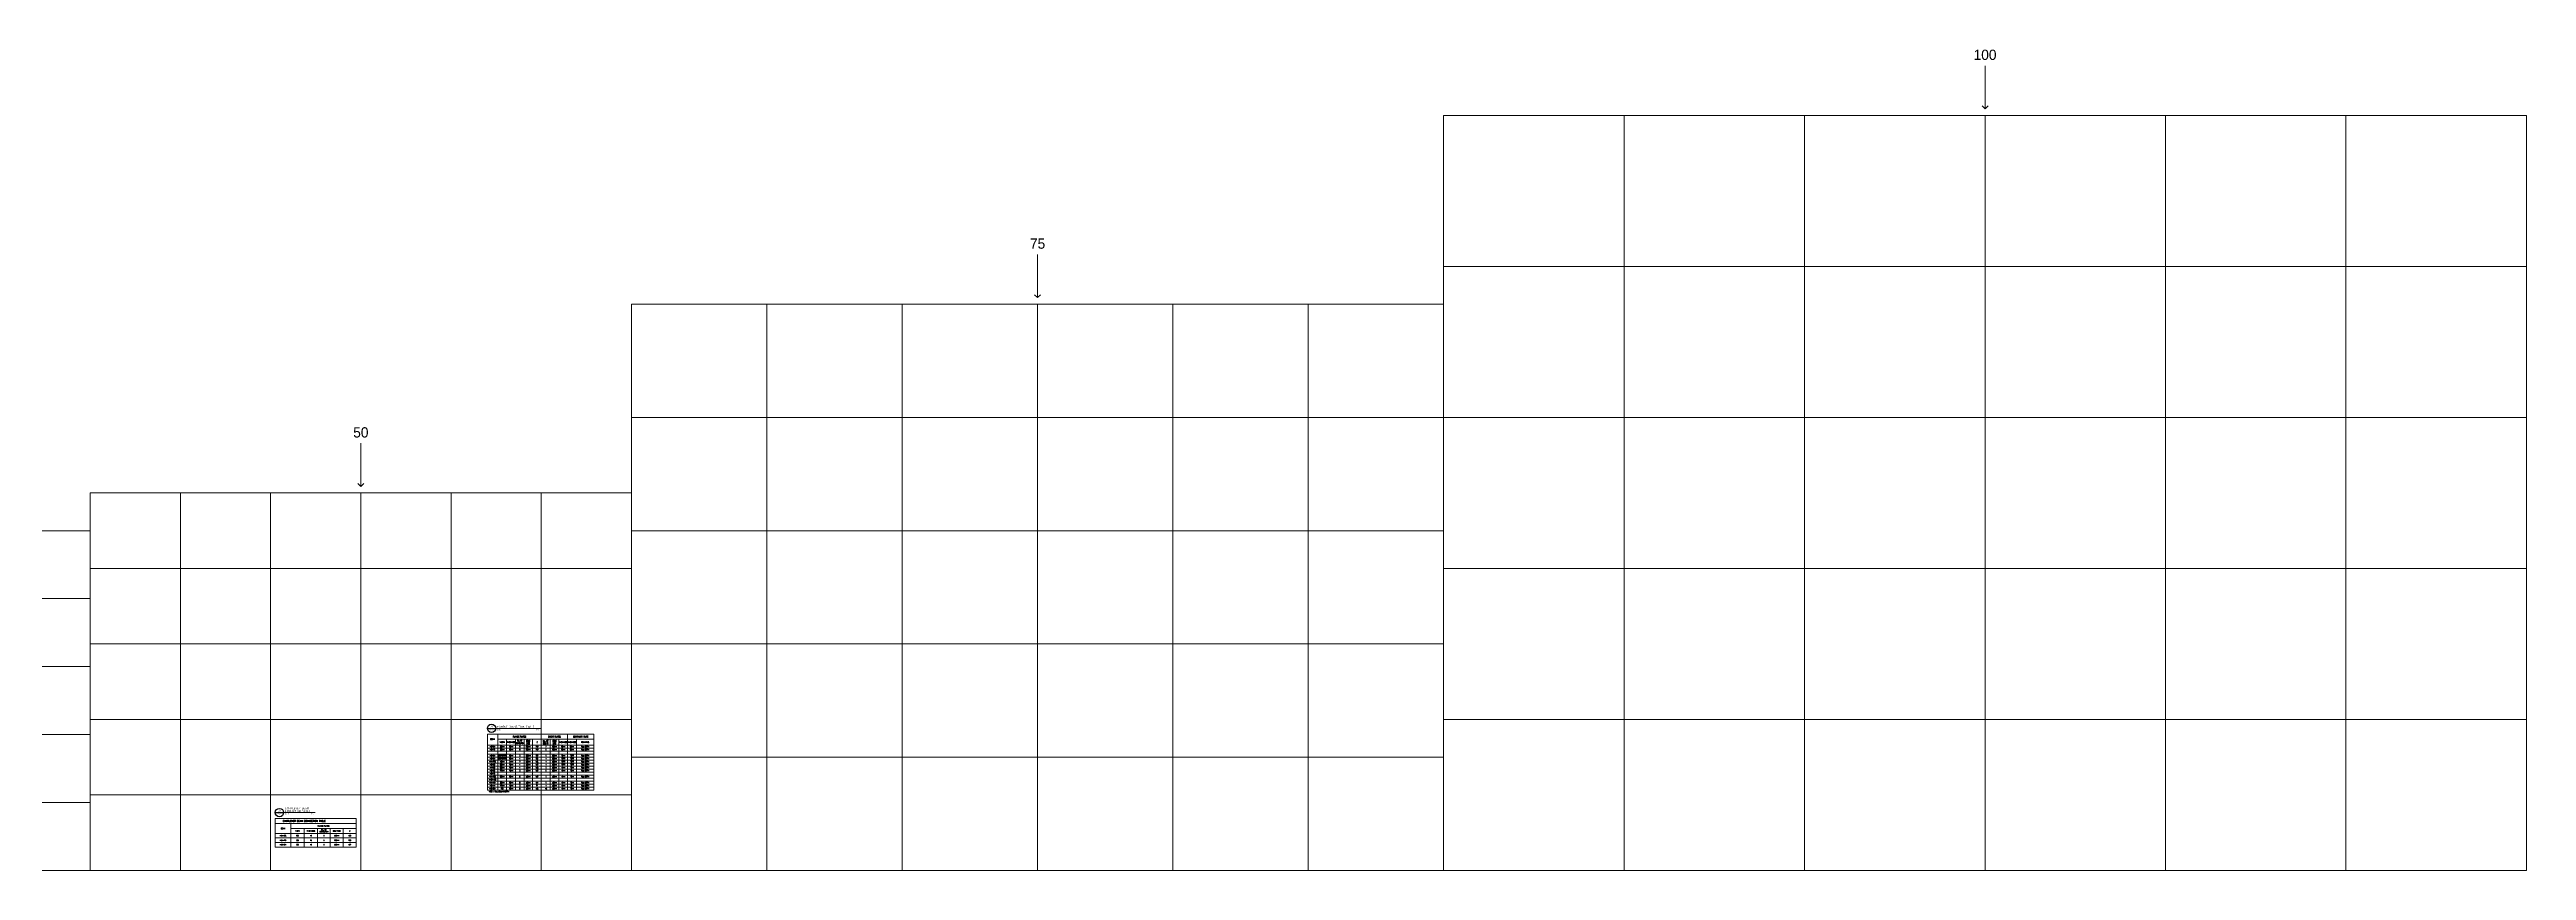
# Model space of a CAD drawing. Header units: millimetres. Extents: x 0 to 437400, y -4782 to 73710.
# Drawn here: x 215055 to 437400, y 0 to 73710 of the extents above; entities that cross this region are included whole.
import ezdxf
from ezdxf.enums import TextEntityAlignment as Align

# ---------------------------------------------------------------- set-up
doc = ezdxf.new("R2010")
doc.units = ezdxf.units.MM
doc.header["$LTSCALE"] = 10
doc.header["$MEASUREMENT"] = 0
for name, color, linetype, lineweight in [('A_TEXT', 2, 'Continuous', 20), ('LINE', 3, 'Continuous', 9), ('P-TEXT', 2, 'Continuous', 20), ('S-Anno-Text', 52, 'Continuous', 15)]:
    doc.layers.add(name, color=color, linetype=linetype, lineweight=lineweight)
doc.layers.add('S-DETL-GRID', color=62, linetype='Continuous', lineweight=9, plot=False)
doc.layers.add('TARGET-MAIN', color=1, linetype='Continuous')
doc.styles.add('200', font='simplex.shx', dxfattribs={"width": 0.85, "height": 40})
doc.styles.add('ARCHITEXT', font='architxt.shx', dxfattribs={"width": 0.85})
doc.styles.add('TITLE', font='simplex', dxfattribs={"width": 1.5, "height": 4})

# ---------------------------------------------------------------- blocks, each defined once
blk = doc.blocks.new('TARGET-DWGLABEL')
at = {"layer": 'TARGET-MAIN'}
blk.add_line((-7.5, 0), (7.5, 0), dxfattribs=at)
blk.add_circle((0, 0), 7.5, dxfattribs=at)
at = {"layer": 'TARGET-MAIN', "color": 2, "style": 'ARCHITEXT', "width": 0.85}
blk.add_text('SCALE', height=2, dxfattribs=at).set_placement((9.7, -2.4), align=Align.MIDDLE_LEFT)
at = {"layer": 'TARGET-MAIN', "color": 4, "style": 'ARCHITEXT', "width": 0.85}
blk.add_attdef('DWG_NO.', text='', height=3, dxfattribs=at).set_placement((0, 3.2), align=Align.MIDDLE_CENTER)
at = {"layer": 'TARGET-MAIN', "color": 6, "style": 'ARCHITEXT', "width": 0.85}
blk.add_attdef('DRAWING_TITLE', text='', height=5, dxfattribs=at).set_placement((9.1, 4.4), align=Align.MIDDLE_LEFT)
at = {"layer": 'TARGET-MAIN', "color": 3, "style": 'ARCHITEXT', "width": 0.85}
blk.add_attdef('SHT_NO.', text='', height=2, dxfattribs=at).set_placement((0, -2.4), align=Align.MIDDLE_CENTER)
at = {"layer": 'TARGET-MAIN', "color": 2, "style": 'ARCHITEXT', "width": 0.85}
blk.add_attdef('SCALE', text='', height=2, dxfattribs=at).set_placement((69.6, -2.4), align=Align.MIDDLE_RIGHT)

msp = doc.modelspace()

# ---------------------------------------------------------------- linework, layer by layer
at = {"layer": 'LINE', "color": 7}
for p, q in [((263925.8, 11252.9), (254356.8, 11252.9)), ((235982, 4673.8), (235317.6, 4673.8)), ((235317.6, 4222.9), (242582.4, 4222.9)), ((242582.4, 3321.2), (235317.6, 3321.2))]:
    msp.add_line(p, q, dxfattribs=at)
for points in [[(254356.8, 7202.9), (263925.8, 7202.9), (263925.8, 12237.1), (254356.8, 12237.1)], [(235317.6, 2106.2), (242582.4, 2106.2), (242582.4, 4673.8), (235317.6, 4673.8)]]:
    msp.add_lwpolyline(points, close=True, dxfattribs=at)
at = {"layer": 'P-TEXT', "color": 1}
for p, q in [((255287.6, 7202.9), (255287.6, 12237.1)), ((263925.8, 11786.2), (255287.6, 11786.2)), ((256088.6, 7202.9), (256088.6, 11786.2)), ((256889.6, 7202.9), (256889.6, 11786.2)), ((257651, 7202.9), (257651, 11786.2)), ((258412.4, 7202.9), (258412.4, 11786.2)), ((259200, 7202.9), (259200, 12237.1)), ((259987.6, 7202.9), (259987.6, 11786.2)), ((260775.3, 7202.9), (260775.3, 11786.2)), ((261562.9, 7202.9), (261562.9, 12237.1)), ((262350.5, 7202.9), (262350.5, 11786.2)), ((263925.8, 10982.9), (254356.8, 10982.9)), ((263925.8, 10712.9), (254356.8, 10712.9)), ((263925.8, 10442.9), (254356.8, 10442.9)), ((263925.8, 10172.9), (254356.8, 10172.9)), ((263925.8, 9902.9), (254356.8, 9902.9)), ((263925.8, 9632.9), (254356.8, 9632.9)), ((263925.8, 9362.9), (254356.8, 9362.9)), ((263925.8, 9092.9), (254356.8, 9092.9)), ((263925.8, 8822.9), (254356.8, 8822.9)), ((263925.8, 8552.9), (254356.8, 8552.9)), ((263925.8, 8282.9), (254356.8, 8282.9)), ((263925.8, 8012.9), (254356.8, 8012.9)), ((263925.8, 7742.9), (254356.8, 7742.9)), ((263925.8, 7472.9), (254356.8, 7472.9)), ((242582.4, 2916.2), (235317.6, 2916.2)), ((242582.4, 2511.2), (235317.6, 2511.2)), ((236713.8, 2106.2), (236713.8, 4222.9)), ((242582.4, 3772.1), (236713.8, 3772.1)), ((237915.3, 2106.2), (237915.3, 3772.1)), ((239116.8, 2106.2), (239116.8, 3772.1)), ((240258.9, 2106.2), (240258.9, 3772.1)), ((241400.9, 2106.2), (241400.9, 3772.1))]:
    msp.add_line(p, q, dxfattribs=at)
at = {"layer": 'S-Anno-Text', "color": 1}
for p, q in [((254356.8, 12762.1), (259201.7, 12762.1)), ((235317.6, 5198.8), (238897.7, 5198.8))]:
    msp.add_line(p, q, dxfattribs=at)
at = {"layer": 'S-DETL-GRID'}
for p, q in [((356400, 67800), (356400, 0)), ((372600, 67800), (372600, 0)), ((388800, 67800), (388800, 0)), ((405000, 67800), (405000, 0)), ((421200, 67800), (421200, 0)), ((437400, 54240), (340200, 54240)), ((279450, 50850), (279450, 0)), ((291600, 50850), (291600, 0)), ((303750, 50850), (303750, 0)), ((315900, 50850), (315900, 0)), ((328050, 50850), (328050, 0)), ((340200, 40680), (267300, 40680)), ((437400, 40680), (340200, 40680)), ((226800, 33900), (226800, 0)), ((234900, 33900), (234900, 0)), ((243000, 33900), (243000, 0)), ((251100, 33900), (251100, 0)), ((259200, 33900), (259200, 0)), ((340200, 30510), (267300, 30510)), ((267300, 27120), (218700, 27120)), ((437400, 27120), (340200, 27120)), ((218700, 24408), (174960, 24408)), ((267300, 20340), (218700, 20340)), ((340200, 20340), (267300, 20340)), ((218700, 18306), (174960, 18306)), ((267300, 13560), (218700, 13560)), ((437400, 13560), (340200, 13560)), ((218700, 12204), (174960, 12204)), ((340200, 10170), (267300, 10170)), ((267300, 6780), (218700, 6780)), ((218700, 6102), (174960, 6102))]:
    msp.add_line(p, q, dxfattribs=at)
for points in [[(388800, 72254.4), (388800, 68382.3), (388533.2, 68649)], [(388800, 72254.4), (388800, 68382.3), (389066.8, 68649)], [(303750, 55304.4), (303750, 51432.3), (303483.2, 51699)], [(303750, 55304.4), (303750, 51432.3), (304016.8, 51699)], [(243000, 38354.4), (243000, 34482.3), (242733.2, 34749)], [(243000, 38354.4), (243000, 34482.3), (243266.8, 34749)]]:
    msp.add_lwpolyline(points, dxfattribs=at)
at = {"layer": 'S-DETL-GRID', "color": 252}
for points in [[(340200, 67800), (437400, 67800), (437400, 0), (340200, 0)], [(218700, 33900), (267300, 33900), (267300, 0), (218700, 0)]]:
    msp.add_lwpolyline(points, close=True, dxfattribs=at)
at = {"layer": 'S-DETL-GRID'}
for points in [[(267300, 50850), (340200, 50850), (340200, 0), (267300, 0)], [(174960, 30510), (218700, 30510), (218700, 0), (174960, 0)]]:
    msp.add_lwpolyline(points, close=True, dxfattribs=at)

# ---------------------------------------------------------------- block references
at = {"layer": 'TARGET-MAIN', "color": 1}
ref = msp.add_blockref('TARGET-DWGLABEL', (254731.8, 12762.1), dxfattribs=dict(at, xscale=50, yscale=50, zscale=50))
ref.add_attrib('DWG_NO.', '21', dxfattribs={"color": 5, "height": 150, "style": 'ARCHITEXT', "width": 0.85}).set_placement((254731.8, 12920.8), align=Align.MIDDLE_CENTER)
ref.add_attrib('SHT_NO.', 'ST4.0', dxfattribs={"color": 2, "height": 100, "style": 'ARCHITEXT', "width": 0.85}).set_placement((254731.1, 12644.3), align=Align.MIDDLE_CENTER)
ref.add_attrib('DRAWING_TITLE', 'MOMENT CONNECTION TABLE', dxfattribs={"color": 5, "height": 175, "style": 'ARCHITEXT'}).set_placement((255214.8, 12899.6), align=Align.MIDDLE_LEFT)
ref.add_attrib('SCALE', 'NTS.', dxfattribs={"color": 2, "height": 100, "style": 'ARCHITEXT', "width": 0.85}).set_placement((259002.4, 12644.3), align=Align.MIDDLE_RIGHT)
ref = msp.add_blockref('TARGET-DWGLABEL', (235692.6, 5198.8), dxfattribs=dict(at, xscale=50, yscale=50, zscale=50))
ref.add_attrib('DWG_NO.', '23', dxfattribs={"color": 5, "height": 150, "style": 'ARCHITEXT', "width": 0.85}).set_placement((235692.6, 5357.5), align=Align.MIDDLE_CENTER)
ref.add_attrib('SHT_NO.', 'ST4.0', dxfattribs={"color": 2, "height": 100, "style": 'ARCHITEXT', "width": 0.85}).set_placement((235691.9, 5081), align=Align.MIDDLE_CENTER)
ref.add_attrib('DRAWING_TITLE', 'CANTILEVER BEAM', dxfattribs={"color": 5, "height": 175, "style": 'ARCHITEXT'}).set_placement((236175.6, 5586.3), align=Align.MIDDLE_LEFT)
ref.add_attrib('DRAWING_TITLE', 'CONNECTION TABLE', dxfattribs={"color": 5, "height": 175, "style": 'ARCHITEXT'}).set_placement((236175.6, 5336.3), align=Align.MIDDLE_LEFT)
ref.add_attrib('SCALE', 'NTS.', dxfattribs={"color": 2, "height": 100, "style": 'ARCHITEXT', "width": 0.85}).set_placement((238756, 5081), align=Align.MIDDLE_RIGHT)

# ---------------------------------------------------------------- texts
at = {"layer": 'A_TEXT', "linetype": 'Continuous', "style": '200', "width": 0.85}
for s, p in [('255', (237314.5, 3118.7)), ('255', (237314.5, 2713.7)), ('305', (237314.5, 2308.7)), ('16', (238516.1, 3118.7)), ('16', (238516.1, 2713.7)), ('16', (238516.1, 2308.7)), ('6', (239687.9, 3118.7)), ('6', (239687.9, 2713.7)), ('6', (239687.9, 2308.7)), ('%%C25MM', (240829.9, 3118.7)), ('%%C25MM', (240829.9, 2713.7)), ('%%C25MM', (240829.9, 2308.7)), ('100', (241991.6, 3118.7)), ('100', (241991.6, 2713.7)), ('127', (241991.6, 2308.7))]:
    msp.add_text(s, height=100, dxfattribs=at).set_placement(p, align=Align.MIDDLE_CENTER)
at = {"layer": 'A_TEXT', "ltscale": 0.05, "char_height": 100, "width": 740.714, "attachment_point": 5, "style": '200'}
for s, insert in [('{\\W0.7;350MM}', (255688.1, 11117.9)), ('{\\W0.7;28MM}', (256489.1, 11117.9)), ('{\\W0.7;9}', (257270.3, 11117.9)), ('{\\W0.7;%%C28MM}', (258018.6, 11117.9)), ('{\\W0.7;140}', (258806.2, 11117.9)), ('{\\W0.7;7}', (259620.1, 11117.9)), ('{\\W0.7;%%C25MM}', (260381.4, 11117.9)), ('{\\W0.7;20MM}', (261155.9, 11117.9)), ('{\\W0.7;20MM}', (261943.6, 11117.9)), ('{\\W0.7;FULL DEPTH}', (263138.2, 11117.9)), ('{\\W0.7;250MM/FCD}', (255688.1, 10307.9)), ('{\\W0.7;250MM/FCD}', (255688.1, 10037.9)), ('{\\W0.7;350MM}', (255688.1, 10847.9)), ('{\\W0.7;400MM}', (255688.1, 9767.9)), ('{\\W0.7;225MM}', (255688.1, 9497.9)), ('{\\W0.7;250MM}', (255688.1, 9227.9)), ('{\\W0.7;175MM}', (255688.1, 8957.9)), ('{\\W0.7;28MM}', (256489.1, 10847.9)), ('{\\W0.7;22MM}', (256489.1, 10307.9)), ('{\\W0.7;22MM}', (256489.1, 10037.9)), ('{\\W0.7;34MM}', (256489.1, 9767.9)), ('{\\W0.7;16MM}', (256489.1, 9497.9)), ('{\\W0.7;16MM}', (256489.1, 9227.9)), ('{\\W0.7;16MM}', (256489.1, 8957.9)), ('{\\W0.7;9}', (257270.3, 10847.9)), ('{\\W0.7;3}', (257270.3, 10307.9)), ('{\\W0.7;4}', (257270.3, 10037.9)), ('{\\W0.7;7}', (257270.3, 9767.9)), ('{\\W0.7;4}', (257270.3, 9497.9)), ('{\\W0.7;4}', (257270.3, 9227.9)), ('{\\W0.7;3}', (257270.3, 8957.9)), ('{\\W0.7;%%C28MM}', (258018.6, 10847.9)), ('{\\W0.7;%%C25MM}', (258018.6, 10037.9)), ('{\\W0.7;%%C25MM}', (258018.6, 9767.9)), ('{\\W0.7;%%C25MM}', (258018.6, 9497.9)), ('{\\W0.7;%%C25MM}', (258018.6, 9227.9)), ('{\\W0.7;%%C25MM}', (258018.6, 8957.9)), ('{\\W0.7;%%C25MM}', (258031.7, 10307.9)), ('{\\W0.7;140}', (258806.2, 10847.9)), ('{\\W0.7;107}', (258806.2, 10307.9)), ('{\\W0.7;109}', (258806.2, 10037.9)), ('{\\W0.7;186}', (258806.2, 9767.9)), ('{\\W0.7;107}', (258806.2, 9497.9)), ('{\\W0.7;120}', (258806.2, 9227.9)), ('{\\W0.7;107}', (258806.2, 8957.9)), ('{\\W0.7;5}', (259620.1, 10307.9)), ('{\\W0.7;4}', (259620.1, 10037.9)), ('{\\W0.7;4}', (259620.1, 9767.9)), ('{\\W0.7;4}', (259620.1, 9497.9)), ('{\\W0.7;3}', (259620.1, 9227.9)), ('{\\W0.7;6}', (259620.1, 10847.9)), ('{\\W0.7;6}', (259620.1, 8957.9)), ('{\\W0.7;%%C25MM}', (260381.4, 10847.9)), ('{\\W0.7;%%C25MM}', (260381.4, 10307.9)), ('{\\W0.7;%%C25MM}', (260381.4, 10037.9)), ('{\\W0.7;%%C25MM}', (260381.4, 9767.9)), ('{\\W0.7;%%C25MM}', (260381.4, 9497.9)), ('{\\W0.7;%%C25MM}', (260381.4, 9227.9)), ('{\\W0.7;%%C25MM}', (260381.4, 8957.9)), ('{\\W0.7;20MM}', (261155.9, 10847.9)), ('{\\W0.7;16MM}', (261155.9, 10307.9)), ('{\\W0.7;16MM}', (261169.1, 10050.1)), ('{\\W0.7;16MM}', (261169.1, 9780.1)), ('{\\W0.7;16MM}', (261169.1, 9510.1)), ('{\\W0.7;16MM}', (261169.1, 9240.1)), ('{\\W0.7;16MM}', (261169.1, 8970.1)), ('{\\W0.7;20MM}', (261943.6, 10847.9)), ('{\\W0.7;16MM}', (261956.7, 10320.1)), ('{\\W0.7;16MM}', (261956.7, 10050.1)), ('{\\W0.7;16MM}', (261956.7, 9780.1)), ('{\\W0.7;16MM}', (261956.7, 9510.1)), ('{\\W0.7;16MM}', (261956.7, 9240.1)), ('{\\W0.7;16MM}', (261956.7, 8970.1)), ('{\\W0.7;FULL DEPTH}', (263138.2, 10847.9)), ('{\\W0.7;FULL DEPTH}', (263138.2, 10307.9)), ('{\\W0.7;FULL DEPTH}', (263138.2, 10037.9)), ('{\\W0.7;FULL DEPTH}', (263138.2, 9767.9)), ('{\\W0.7;FULL DEPTH}', (263138.2, 9497.9)), ('{\\W0.7;FULL DEPTH}', (263138.2, 9227.9)), ('{\\W0.7;FULL DEPTH}', (263138.2, 8957.9)), ('{\\W0.7;225MM}', (255688.1, 8417.9)), ('{\\W0.7;325MM}', (255688.1, 7877.9)), ('{\\W0.7;175MM}', (255688.1, 7607.9)), ('{\\W0.7;FCD}', (255688.1, 7337.9)), ('{\\W0.7;25MM}', (256489.1, 8417.9)), ('{\\W0.7;25MM}', (256489.1, 7877.9)), ('{\\W0.7;28MM}', (256489.1, 7337.9)), ('{\\W0.7;16MM}', (256489.1, 7607.9)), ('{\\W0.7;3}', (257270.3, 7607.9)), ('{\\W0.7;8}', (257270.3, 7337.9)), ('{\\W0.7;6}', (257270.3, 8417.9)), ('{\\W0.7;6}', (257270.3, 7877.9)), ('{\\W0.7;%%C25MM}', (258018.6, 8417.9)), ('{\\W0.7;%%C25MM}', (258018.6, 7877.9)), ('{\\W0.7;%%C25MM}', (258018.6, 7607.9)), ('{\\W0.7;%%C28MM}', (258018.6, 7337.9)), ('{\\W0.7;107}', (258806.2, 8417.9)), ('{\\W0.7;154}', (258806.2, 7877.9)), ('{\\W0.7;188}', (258806.2, 7337.9)), ('{\\W0.7;77}', (258806.2, 7607.9)), ('{\\W0.7;10}', (259620.1, 7337.9)), ('{\\W0.7;3}', (259620.1, 8417.9)), ('{\\W0.7;5}', (259620.1, 7877.9)), ('{\\W0.7;4}', (259620.1, 7607.9)), ('{\\W0.7;%%C25MM}', (260381.4, 8417.9)), ('{\\W0.7;%%C25MM}', (260381.4, 7877.9)), ('{\\W0.7;%%C25MM}', (260381.4, 7607.9)), ('{\\W0.7;%%C28MM}', (260381.4, 7337.9)), ('{\\W0.7;16MM}', (261169.1, 8430.1)), ('{\\W0.7;16MM}', (261169.1, 7890.1)), ('{\\W0.7;16MM}', (261169.1, 7620.1)), ('{\\W0.7;18MM}', (261169.1, 7350.1)), ('{\\W0.7;16MM}', (261956.7, 8430.1)), ('{\\W0.7;16MM}', (261956.7, 7890.1)), ('{\\W0.7;16MM}', (261956.7, 7620.1)), ('{\\W0.7;18MM}', (261956.7, 7350.1)), ('{\\W0.7;FULL DEPTH}', (263138.2, 8417.9)), ('{\\W0.7;FULL DEPTH}', (263138.2, 7877.9)), ('{\\W0.7;FULL DEPTH}', (263138.2, 7607.9)), ('{\\W0.7;FULL DEPTH}', (263138.2, 7337.9))]:
    msp.add_mtext(s, dxfattribs=dict(at, insert=insert))
at = {"layer": 'P-TEXT', "color": 3, "style": 'TITLE', "width": 1.078741}
for s, p in [('W24x55', (236015.7, 3118.7)), ('W24x76', (236015.7, 2713.7)), ('W27x84', (236015.7, 2308.7))]:
    msp.add_text(s, height=100, dxfattribs=at).set_placement(p, align=Align.MIDDLE_CENTER)
at = {"layer": 'P-TEXT', "color": 3, "ltscale": 0.05, "char_height": 100, "attachment_point": 2, "style": 'TITLE'}
for s, insert, width in [('{\\W0.8;W27x94}', (254822.2, 11167.9), 544.508), ('{\\W0.8;W14x176}', (254822.2, 9817.9), 544.508), ('{\\W0.8;W24x76}', (254822.2, 10897.9), 544.508), ('{\\W0.8;W24x94}', (254822.2, 10357.9), 544.508), ('{\\W0.8;W24x84}', (254822.2, 10087.9), 544.508), ('{\\W0.8;W24x68}', (254822.2, 9547.9), 544.508), ('{\\W0.8;W14x68}', (254822.2, 9277.9), 544.508), ('{\\W0.8;W24x55}', (254822.2, 9007.9), 544.508), ('{\\W0.8;W124x159}', (254822.2, 8197.9), 544.508), ('{\\W0.8;W24x103}', (254822.2, 8467.9), 544.508), ('{\\W0.8;W24x131}', (254822.2, 7927.9), 544.508), ('{\\W0.8;W33x201}', (254822.2, 7387.9), 544.508), ('{\\W0.8;*FCD - FULL COLUMN DEPTH}', (255395.2, 7117.9), 6354.368), ('{\\W0.8;W24x76}', (254822.2, 8737.9), 544.508), ('{\\W0.8;W21x44}', (254822.2, 7657.9), 544.508)]:
    msp.add_mtext(s, dxfattribs=dict(at, insert=insert, width=width))
at = {"layer": 'P-TEXT', "color": 3, "attachment_point": 5, "style": 'TITLE'}
for s, width, insert, char_height in [('\\pxqc;{\\W0.8;BEAM}', 3173.585, (254822.2, 11786.2), 132), ('\\pxqc;{\\W0.8;WIDTH}', 3173.585, (255688.1, 11519.6), 132), ('\\pxqc;{\\W0.7;THICKNESS}', 3173.585, (256489.1, 11519.6), 132), ('\\pxqc;{\\W0.7;FLANGE PLATES}', 3173.585, (257243.8, 12011.7), 132), ('\\pxsm1,qc;{\\W0.6;No. OF\\PBOLTS/ROW}', 3173.585, (257270.3, 11519.6), 132), ('\\pxqc;{\\W0.7;BOLT\\PSIZE}', 3173.585, (258031.7, 11519.6), 132), ('\\pxqc;{\\W0.7;Z}', 3173.585, (258819.3, 11519.6), 132), ('\\pxqc;{\\W0.7;No. OF\\PBOLTS}', 3173.585, (259593.8, 11519.6), 132), ('\\pxqc;{\\W0.7;SHEAR PLATES}', 3173.585, (260381.4, 12011.7), 132), ('\\pxqc;{\\W0.7;BOLT\\PSIZE}', 3173.585, (260394.6, 11519.6), 132), ('\\pxqc;{\\W0.7;THICKNESS}', 3173.585, (261155.9, 11519.6), 132), ('\\pxqc;{\\W0.7;THICKNESS}', 3173.585, (261956.7, 11519.6), 132), ('\\pxqc;{\\W0.7;CONTINUITY PLATE}', 3173.585, (262744.3, 12011.7), 132), ('\\pxqc;{\\W0.7;REMARKS}', 3173.585, (263125, 11519.6), 132), ('\\pxqc;{\\W1;CANTILEVER BEAM CONNECTION TABLE}', 7992.901, (237919.2, 4448.4), 150), ('\\pxqc;{\\W1;BEAM}', 3173.585, (236015.7, 3772.1), 100), ('\\pxqc;{\\W1;WIDTH}', 3173.585, (237314.5, 3546.6), 100), ('\\pxqc;{\\W1;THICKNESS}', 3173.585, (238516.1, 3546.6), 100), ('\\pxqc;{\\W1;FLANGE PLATES}', 3173.585, (239648.1, 3997.5), 100), ('\\pxqc;{\\W1;No. OF\\PBOLTS/ROW}', 3173.585, (239687.9, 3546.6), 100), ('\\pxqc;{\\W1;BOLT SIZE}', 3173.585, (240829.9, 3546.6), 100), ('\\pxqc;{\\W1;Z}', 3173.585, (242011.3, 3546.6), 100)]:
    msp.add_mtext_dynamic_manual_height_columns(s, width=width, gutter_width=400, heights=[0], dxfattribs=dict(at, insert=insert, char_height=char_height))
at = {"layer": 'S-DETL-GRID'}
for s, p in [('100', (388800, 72774.4)), ('75', (303750, 55824.4)), ('50', (243000, 38874.4))]:
    msp.add_text(s, height=921.78, dxfattribs=at).set_placement(p, align=Align.CENTER)

doc.saveas('drawing.dxf')
